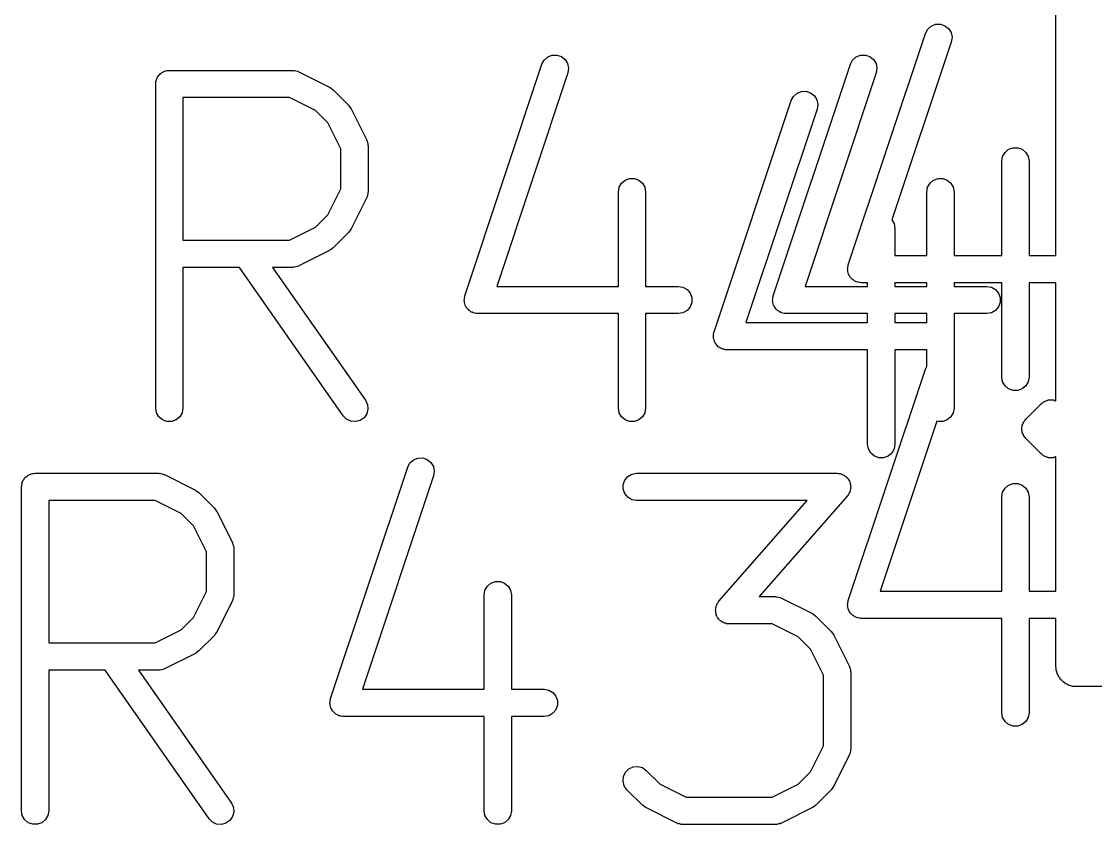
# Model space of a CAD drawing. Extents: x -2.2 to 75.9, y -81.1 to 9.2.
# Drawn here: x 51.102 to 55.102, y -65.858 to -62.868 of the extents above; entities that cross this region are included whole.
import ezdxf

# ---------------------------------------------------------------- set-up
doc = ezdxf.new("R2010")
doc.units = 0
doc.header["$MEASUREMENT"] = 0
doc.layers.add('BLACK', color=7, linetype='CONTINUOUS')

msp = doc.modelspace()

# ---------------------------------------------------------------- linework, layer by layer
at = {"layer": 'Black'}
for p, q in [((54.955, -63.7396), (54.955, -62.8418)), ((54.4773, -62.897), (54.4905, -62.8853)), ((54.4905, -62.8853), (54.5069, -62.8788)), ((54.5069, -62.8788), (54.5245, -62.8783)), ((54.5245, -62.8783), (54.5413, -62.8839)), ((54.5413, -62.8839), (54.5551, -62.8949)), ((54.5551, -62.8949), (54.5643, -62.9099)), ((54.1816, -63.7743), (54.4689, -62.9125)), ((54.4689, -62.9125), (54.4773, -62.897)), ((54.5643, -62.9099), (54.5679, -62.9272)), ((54.5679, -62.9272), (54.5653, -62.9447)), ((54.5653, -62.9447), (54.3443, -63.6074)), ((53.0404, -63.0275), (53.0488, -63.012)), ((53.0488, -63.012), (53.062, -63.0003)), ((53.062, -63.0003), (53.0784, -62.9938)), ((53.0784, -62.9938), (53.096, -62.9933)), ((53.096, -62.9933), (53.1128, -62.9989)), ((53.1128, -62.9989), (53.1266, -63.0099)), ((53.1266, -63.0099), (53.1358, -63.0249)), ((54.1894, -63.0275), (54.1978, -63.012)), ((54.1978, -63.012), (54.211, -63.0003)), ((54.211, -63.0003), (54.2274, -62.9938)), ((54.2274, -62.9938), (54.2451, -62.9933)), ((54.2451, -62.9933), (54.2618, -62.9989)), ((54.2618, -62.9989), (54.2756, -63.0099)), ((54.2756, -63.0099), (54.2849, -63.0249)), ((51.6269, -63.0571), (51.631, -63.0555)), ((51.631, -63.0555), (51.6349, -63.0533)), ((51.6349, -63.0533), (51.6393, -63.0525)), ((51.6393, -63.0525), (51.6434, -63.051)), ((51.6434, -63.051), (51.6479, -63.051)), ((51.6479, -63.051), (51.6523, -63.0502)), ((51.6523, -63.0502), (52.1119, -63.0502)), ((52.1119, -63.0502), (52.1148, -63.0508)), ((52.1148, -63.0508), (52.1177, -63.0506)), ((52.1177, -63.0506), (52.1234, -63.0523)), ((52.1234, -63.0523), (52.1293, -63.0533)), ((52.1293, -63.0533), (52.1318, -63.0548)), ((52.1318, -63.0548), (52.1346, -63.0556)), ((52.1346, -63.0556), (52.2495, -63.1131)), ((52.7531, -63.8893), (53.0404, -63.0275)), ((53.1358, -63.0249), (53.1394, -63.0422)), ((53.1394, -63.0422), (53.1368, -63.0597)), ((53.9022, -63.8893), (54.1894, -63.0275)), ((54.2849, -63.0249), (54.2884, -63.0422)), ((54.2884, -63.0422), (54.2858, -63.0597)), ((51.6022, -63.0922), (51.6038, -63.0881)), ((51.6022, -63.0967), (51.6022, -63.0922)), ((51.6038, -63.0881), (51.6045, -63.0837)), ((51.6045, -63.0837), (51.6067, -63.0798)), ((51.6067, -63.0798), (51.6083, -63.0756)), ((51.6083, -63.0756), (51.6111, -63.0722)), ((51.6111, -63.0722), (51.6133, -63.0684)), ((51.6133, -63.0684), (51.6168, -63.0655)), ((51.6168, -63.0655), (51.6196, -63.0621)), ((51.6196, -63.0621), (51.6235, -63.0599)), ((51.6235, -63.0599), (51.6269, -63.0571)), ((53.1368, -63.0597), (52.8718, -63.8546)), ((54.2858, -63.0597), (54.0208, -63.8546)), ((51.6015, -63.101), (51.6022, -63.0967)), ((51.6015, -64.3075), (51.6015, -63.101)), ((52.2495, -63.1131), (52.256, -63.1179)), ((52.256, -63.1179), (52.2627, -63.1226)), ((52.2627, -63.1226), (52.3202, -63.18)), ((53.9773, -63.147), (53.9905, -63.1353)), ((53.9905, -63.1353), (54.0069, -63.1288)), ((54.0069, -63.1288), (54.0245, -63.1283)), ((54.0245, -63.1283), (54.0413, -63.1339)), ((54.0413, -63.1339), (54.0551, -63.1449)), ((51.7031, -63.1518), (51.7031, -63.6822)), ((52.0999, -63.1518), (51.7031, -63.1518)), ((52.1967, -63.2003), (52.0999, -63.1518)), ((53.6816, -64.0243), (53.9689, -63.1625)), ((53.9689, -63.1625), (53.9773, -63.147)), ((54.0551, -63.1449), (54.0643, -63.1599)), ((54.0643, -63.1599), (54.0679, -63.1772)), ((52.2425, -63.246), (52.1967, -63.2003)), ((52.3202, -63.18), (52.3248, -63.1867)), ((52.3248, -63.1867), (52.3297, -63.1932)), ((52.3297, -63.1932), (52.3871, -63.3081)), ((54.0653, -63.1947), (53.8003, -63.9896)), ((54.0679, -63.1772), (54.0653, -63.1947)), ((52.2909, -63.3428), (52.2425, -63.246)), ((52.3871, -63.3081), (52.388, -63.3109)), ((52.388, -63.3109), (52.3894, -63.3135)), ((52.3894, -63.3135), (52.3905, -63.3193)), ((52.3905, -63.3193), (52.3922, -63.325)), ((52.3922, -63.325), (52.392, -63.328)), ((52.392, -63.328), (52.3925, -63.3309)), ((52.3925, -63.3309), (52.3925, -63.5032)), ((52.2909, -63.4912), (52.2909, -63.3428)), ((54.7535, -63.3882), (54.7566, -63.3708)), ((54.7566, -63.3708), (54.7654, -63.3556)), ((54.7654, -63.3556), (54.7789, -63.3442)), ((54.7789, -63.3442), (54.7955, -63.3382)), ((54.7955, -63.3382), (54.8132, -63.3382)), ((54.8132, -63.3382), (54.8297, -63.3442)), ((54.8297, -63.3442), (54.8432, -63.3556)), ((54.8432, -63.3556), (54.8521, -63.3708)), ((54.8521, -63.3708), (54.8551, -63.3882)), ((54.7535, -63.7396), (54.7535, -63.3882)), ((54.8551, -63.3882), (54.8551, -63.7396)), ((53.3504, -63.4592), (53.367, -63.4532)), ((53.367, -63.4532), (53.3847, -63.4532)), ((53.3847, -63.4532), (53.4012, -63.4592)), ((54.4995, -63.4592), (54.5161, -63.4532)), ((54.5161, -63.4532), (54.5337, -63.4532)), ((54.5337, -63.4532), (54.5503, -63.4592)), ((52.2425, -63.588), (52.2909, -63.4912)), ((53.325, -63.5032), (53.3281, -63.4858)), ((53.3281, -63.4858), (53.3369, -63.4706)), ((53.3369, -63.4706), (53.3504, -63.4592)), ((53.4012, -63.4592), (53.4147, -63.4706)), ((53.4147, -63.4706), (53.4236, -63.4858)), ((53.4236, -63.4858), (53.4266, -63.5032)), ((54.4741, -63.5032), (54.4771, -63.4858)), ((54.4771, -63.4858), (54.486, -63.4706)), ((54.486, -63.4706), (54.4995, -63.4592)), ((54.5503, -63.4592), (54.5638, -63.4706)), ((54.5638, -63.4706), (54.5726, -63.4858)), ((54.5726, -63.4858), (54.5757, -63.5032)), ((52.3871, -63.5259), (52.3297, -63.6408)), ((52.388, -63.5231), (52.3871, -63.5259)), ((52.3894, -63.5206), (52.388, -63.5231)), ((52.3905, -63.5147), (52.3894, -63.5206)), ((52.3922, -63.509), (52.3905, -63.5147)), ((52.3925, -63.5032), (52.392, -63.5061)), ((52.392, -63.5061), (52.3922, -63.509)), ((53.325, -63.8546), (53.325, -63.5032)), ((53.4266, -63.5032), (53.4266, -63.8546)), ((54.4741, -63.7396), (54.4741, -63.5032)), ((54.5757, -63.5032), (54.5757, -63.7396)), ((52.1967, -63.6338), (52.2425, -63.588)), ((54.3443, -63.6074), (54.3521, -63.6208)), ((52.0999, -63.6822), (52.1967, -63.6338)), ((52.3202, -63.654), (52.2627, -63.7115)), ((52.3248, -63.6474), (52.3202, -63.654)), ((52.3297, -63.6408), (52.3248, -63.6474)), ((54.3521, -63.6208), (54.3551, -63.6382)), ((54.3551, -63.6382), (54.3551, -63.7396)), ((51.7031, -63.6822), (52.0999, -63.6822)), ((52.2495, -63.721), (52.1346, -63.7785)), ((52.2561, -63.7161), (52.2495, -63.721)), ((52.2627, -63.7115), (52.2561, -63.7161)), ((54.1811, -63.778), (54.1816, -63.7743)), ((54.3551, -63.7396), (54.4741, -63.7396)), ((54.5757, -63.7396), (54.7535, -63.7396)), ((54.8551, -63.7396), (54.955, -63.7396)), ((51.9131, -63.7838), (51.7031, -63.7838)), ((51.7031, -63.7838), (51.7031, -64.3075)), ((52.3001, -64.3367), (51.9131, -63.7838)), ((52.1119, -63.7838), (52.0371, -63.7838)), ((52.0371, -63.7838), (52.3833, -64.2784)), ((52.1148, -63.7833), (52.1119, -63.7838)), ((52.1177, -63.7835), (52.1148, -63.7833)), ((52.1234, -63.7818), (52.1177, -63.7835)), ((52.1293, -63.7808), (52.1234, -63.7818)), ((52.1318, -63.7793), (52.1293, -63.7808)), ((52.1346, -63.7785), (52.1318, -63.7793)), ((54.179, -63.7918), (54.1798, -63.7867)), ((54.1798, -63.7954), (54.179, -63.7918)), ((54.1798, -63.7816), (54.1811, -63.778)), ((54.1798, -63.7867), (54.1798, -63.7816)), ((54.1798, -63.7992), (54.1798, -63.7954)), ((54.1815, -63.804), (54.1798, -63.7992)), ((54.1826, -63.8091), (54.1815, -63.804)), ((54.1845, -63.8123), (54.1826, -63.8091)), ((54.1858, -63.8158), (54.1845, -63.8123)), ((54.1891, -63.8197), (54.1858, -63.8158)), ((52.8718, -63.8546), (53.325, -63.8546)), ((53.4266, -63.8546), (53.5482, -63.8546)), ((53.5482, -63.8546), (53.5656, -63.8576)), ((54.0208, -63.8546), (54.2535, -63.8546)), ((54.1918, -63.8241), (54.1891, -63.8197)), ((54.1947, -63.8264), (54.1918, -63.8241)), ((54.1972, -63.8293), (54.1947, -63.8264)), ((54.2016, -63.8319), (54.1972, -63.8293)), ((54.2056, -63.8351), (54.2016, -63.8319)), ((54.2092, -63.8362), (54.2056, -63.8351)), ((54.2124, -63.8381), (54.2092, -63.8362)), ((54.2175, -63.839), (54.2124, -63.8381)), ((54.2224, -63.8406), (54.2175, -63.839)), ((54.2261, -63.8405), (54.2224, -63.8406)), ((54.2298, -63.8412), (54.2261, -63.8405)), ((54.2535, -63.8412), (54.2298, -63.8412)), ((54.2535, -63.8546), (54.2535, -63.8412)), ((54.3551, -63.8412), (54.3551, -63.8546)), ((54.4741, -63.8412), (54.3551, -63.8412)), ((54.3551, -63.8546), (54.4741, -63.8546)), ((54.4741, -63.8546), (54.4741, -63.8412)), ((54.7535, -63.8412), (54.5757, -63.8412)), ((54.5757, -63.8412), (54.5757, -63.8546)), ((54.5757, -63.8546), (54.6972, -63.8546)), ((54.6972, -63.8546), (54.7146, -63.8576)), ((54.7535, -64.1925), (54.7535, -63.8412)), ((54.8551, -63.8412), (54.8551, -64.1925)), ((54.955, -63.8412), (54.8551, -63.8412)), ((54.955, -64.2809), (54.955, -63.8412)), ((52.7513, -63.8966), (52.7526, -63.893)), ((52.7526, -63.893), (52.7531, -63.8893)), ((53.5656, -63.8576), (53.5808, -63.8665)), ((53.5808, -63.8665), (53.5922, -63.88)), ((53.5922, -63.88), (53.5982, -63.8966)), ((53.9003, -63.8966), (53.9016, -63.893)), ((53.9016, -63.893), (53.9022, -63.8893)), ((54.7146, -63.8576), (54.7299, -63.8665)), ((54.7299, -63.8665), (54.7412, -63.88)), ((54.7412, -63.88), (54.7473, -63.8966)), ((52.7505, -63.9068), (52.7513, -63.9017)), ((52.7513, -63.9104), (52.7505, -63.9068)), ((52.7513, -63.9017), (52.7513, -63.8966)), ((52.7513, -63.9142), (52.7513, -63.9104)), ((52.753, -63.919), (52.7513, -63.9142)), ((52.7541, -63.9241), (52.753, -63.919)), ((52.756, -63.9273), (52.7541, -63.9241)), ((52.7573, -63.9308), (52.756, -63.9273)), ((52.7606, -63.9347), (52.7573, -63.9308)), ((52.7633, -63.9391), (52.7606, -63.9347)), ((53.5922, -63.9308), (53.5808, -63.9443)), ((53.5982, -63.9142), (53.5922, -63.9308)), ((53.5982, -63.8966), (53.5982, -63.9142)), ((53.8996, -63.9068), (53.9003, -63.9017)), ((53.9003, -63.9104), (53.8996, -63.9068)), ((53.9003, -63.9017), (53.9003, -63.8966)), ((53.9003, -63.9142), (53.9003, -63.9104)), ((53.9021, -63.919), (53.9003, -63.9142)), ((53.9031, -63.9241), (53.9021, -63.919)), ((53.9051, -63.9273), (53.9031, -63.9241)), ((53.9064, -63.9308), (53.9051, -63.9273)), ((53.9097, -63.9347), (53.9064, -63.9308)), ((53.9123, -63.9391), (53.9097, -63.9347)), ((54.7412, -63.9308), (54.7299, -63.9443)), ((54.7473, -63.9142), (54.7412, -63.9308)), ((54.7473, -63.8966), (54.7473, -63.9142)), ((52.7662, -63.9414), (52.7633, -63.9391)), ((52.7687, -63.9443), (52.7662, -63.9414)), ((52.7731, -63.9469), (52.7687, -63.9443)), ((52.7771, -63.9501), (52.7731, -63.9469)), ((52.7807, -63.9512), (52.7771, -63.9501)), ((52.7839, -63.9531), (52.7807, -63.9512)), ((52.789, -63.954), (52.7839, -63.9531)), ((52.7939, -63.9556), (52.789, -63.954)), ((52.7976, -63.9555), (52.7939, -63.9556)), ((52.8013, -63.9562), (52.7976, -63.9555)), ((53.325, -63.9562), (52.8013, -63.9562)), ((53.325, -64.3075), (53.325, -63.9562)), ((53.5482, -63.9562), (53.4266, -63.9562)), ((53.4266, -63.9562), (53.4266, -64.3075)), ((53.5656, -63.9531), (53.5482, -63.9562)), ((53.5808, -63.9443), (53.5656, -63.9531)), ((53.9153, -63.9414), (53.9123, -63.9391)), ((53.9177, -63.9443), (53.9153, -63.9414)), ((53.9222, -63.9469), (53.9177, -63.9443)), ((53.9262, -63.9501), (53.9222, -63.9469)), ((53.9297, -63.9512), (53.9262, -63.9501)), ((53.933, -63.9531), (53.9297, -63.9512)), ((53.938, -63.954), (53.933, -63.9531)), ((53.9429, -63.9556), (53.938, -63.954)), ((53.9467, -63.9555), (53.9429, -63.9556)), ((53.9504, -63.9562), (53.9467, -63.9555)), ((54.2535, -63.9562), (53.9504, -63.9562)), ((54.2535, -63.9896), (54.2535, -63.9562)), ((54.3551, -63.9562), (54.3551, -63.9896)), ((54.4741, -63.9562), (54.3551, -63.9562)), ((54.4741, -63.9896), (54.4741, -63.9562)), ((54.6972, -63.9562), (54.5757, -63.9562)), ((54.5757, -63.9562), (54.5757, -64.3075)), ((54.7146, -63.9531), (54.6972, -63.9562)), ((54.7299, -63.9443), (54.7146, -63.9531)), ((53.8003, -63.9896), (54.2535, -63.9896)), ((54.3551, -63.9896), (54.4741, -63.9896)), ((53.679, -64.0418), (53.6798, -64.0367)), ((53.6798, -64.0454), (53.679, -64.0418)), ((53.6798, -64.0316), (53.6811, -64.028)), ((53.6798, -64.0367), (53.6798, -64.0316)), ((53.6798, -64.0492), (53.6798, -64.0454)), ((53.6815, -64.054), (53.6798, -64.0492)), ((53.6811, -64.028), (53.6816, -64.0243)), ((53.6826, -64.0591), (53.6815, -64.054)), ((53.6845, -64.0623), (53.6826, -64.0591)), ((53.6858, -64.0658), (53.6845, -64.0623)), ((53.6891, -64.0697), (53.6858, -64.0658)), ((53.6918, -64.0741), (53.6891, -64.0697)), ((53.6947, -64.0764), (53.6918, -64.0741)), ((53.6972, -64.0793), (53.6947, -64.0764)), ((53.7016, -64.0819), (53.6972, -64.0793)), ((53.7056, -64.0851), (53.7016, -64.0819)), ((53.7092, -64.0862), (53.7056, -64.0851)), ((53.7124, -64.0881), (53.7092, -64.0862)), ((53.7175, -64.089), (53.7124, -64.0881)), ((53.7224, -64.0906), (53.7175, -64.089)), ((53.7261, -64.0905), (53.7224, -64.0906)), ((53.7298, -64.0912), (53.7261, -64.0905)), ((54.2535, -64.0912), (53.7298, -64.0912)), ((54.2535, -64.4425), (54.2535, -64.0912)), ((54.4741, -64.0912), (54.3551, -64.0912)), ((54.3551, -64.0912), (54.3551, -64.4425)), ((54.4741, -64.1529), (54.4741, -64.0912)), ((54.1816, -65.0243), (54.4689, -64.1625)), ((54.4689, -64.1625), (54.4741, -64.1529)), ((54.7566, -64.2099), (54.7535, -64.1925)), ((54.7654, -64.2252), (54.7566, -64.2099)), ((54.8521, -64.2099), (54.8432, -64.2252)), ((54.8551, -64.1925), (54.8521, -64.2099)), ((54.7789, -64.2365), (54.7654, -64.2252)), ((54.7955, -64.2426), (54.7789, -64.2365)), ((54.8132, -64.2426), (54.7955, -64.2426)), ((54.8297, -64.2365), (54.8132, -64.2426)), ((54.8432, -64.2252), (54.8297, -64.2365)), ((52.3833, -64.2784), (52.3908, -64.2944)), ((52.3908, -64.2944), (52.3923, -64.312)), ((54.8429, -64.3492), (54.9004, -64.2917)), ((54.9004, -64.2917), (54.904, -64.2892)), ((54.904, -64.2892), (54.9072, -64.286)), ((54.9072, -64.286), (54.9092, -64.2851)), ((54.9092, -64.2851), (54.9109, -64.2836)), ((54.9109, -64.2836), (54.913, -64.2829)), ((54.913, -64.2829), (54.9148, -64.2816)), ((54.9148, -64.2816), (54.9191, -64.2805)), ((54.9191, -64.2805), (54.9232, -64.2786)), ((54.9232, -64.2786), (54.9254, -64.2784)), ((54.9254, -64.2784), (54.9275, -64.2776)), ((54.9275, -64.2776), (54.9297, -64.2776)), ((54.9297, -64.2776), (54.9319, -64.277)), ((54.9319, -64.277), (54.9363, -64.2774)), ((54.9363, -64.2774), (54.9407, -64.277)), ((54.9407, -64.277), (54.9429, -64.2776)), ((54.9429, -64.2776), (54.9451, -64.2776)), ((54.9451, -64.2776), (54.9472, -64.2784)), ((54.9472, -64.2784), (54.9495, -64.2786)), ((54.9495, -64.2786), (54.9535, -64.2805)), ((54.9535, -64.2805), (54.955, -64.2809)), ((51.6045, -64.3249), (51.6015, -64.3075)), ((51.6133, -64.3402), (51.6045, -64.3249)), ((51.7, -64.3249), (51.6912, -64.3402)), ((51.7031, -64.3075), (51.7, -64.3249)), ((52.3877, -64.329), (52.3776, -64.3435)), ((52.3923, -64.312), (52.3877, -64.329)), ((53.3281, -64.3249), (53.325, -64.3075)), ((53.3369, -64.3402), (53.3281, -64.3249)), ((53.4236, -64.3249), (53.4147, -64.3402)), ((53.4266, -64.3075), (53.4236, -64.3249)), ((54.5726, -64.3249), (54.5638, -64.3402)), ((54.5757, -64.3075), (54.5726, -64.3249)), ((51.6269, -64.3515), (51.6133, -64.3402)), ((51.6434, -64.3576), (51.6269, -64.3515)), ((51.6611, -64.3576), (51.6434, -64.3576)), ((51.6777, -64.3515), (51.6611, -64.3576)), ((51.6912, -64.3402), (51.6777, -64.3515)), ((52.3125, -64.3492), (52.3001, -64.3367)), ((52.3285, -64.3566), (52.3125, -64.3492)), ((52.3461, -64.3582), (52.3285, -64.3566)), ((52.3632, -64.3536), (52.3461, -64.3582)), ((52.3776, -64.3435), (52.3632, -64.3536)), ((53.3504, -64.3515), (53.3369, -64.3402)), ((53.367, -64.3576), (53.3504, -64.3515)), ((53.3847, -64.3576), (53.367, -64.3576)), ((53.4012, -64.3515), (53.3847, -64.3576)), ((53.4147, -64.3402), (53.4012, -64.3515)), ((54.5115, -64.3559), (54.3003, -64.9896)), ((54.5161, -64.3576), (54.5115, -64.3559)), ((54.5337, -64.3576), (54.5161, -64.3576)), ((54.5503, -64.3515), (54.5337, -64.3576)), ((54.5638, -64.3402), (54.5503, -64.3515)), ((54.8294, -64.3764), (54.8298, -64.3719)), ((54.8298, -64.3719), (54.8317, -64.3679)), ((54.8317, -64.3679), (54.8328, -64.3636)), ((54.8328, -64.3636), (54.8354, -64.36)), ((54.8354, -64.36), (54.8372, -64.356)), ((54.8372, -64.356), (54.8404, -64.3528)), ((54.8404, -64.3528), (54.8429, -64.3492)), ((54.8283, -64.3807), (54.8294, -64.3764)), ((54.8286, -64.3851), (54.8283, -64.3807)), ((54.8283, -64.3895), (54.8286, -64.3851)), ((54.8294, -64.3938), (54.8283, -64.3895)), ((54.8298, -64.3982), (54.8294, -64.3938)), ((54.8317, -64.4023), (54.8298, -64.3982)), ((54.8328, -64.4066), (54.8317, -64.4023)), ((54.8354, -64.4102), (54.8328, -64.4066)), ((54.8372, -64.4142), (54.8354, -64.4102)), ((54.8404, -64.4174), (54.8372, -64.4142)), ((54.2566, -64.4599), (54.2535, -64.4425)), ((54.3551, -64.4425), (54.3521, -64.4599)), ((54.8429, -64.421), (54.8404, -64.4174)), ((54.9004, -64.4785), (54.8429, -64.421)), ((52.562, -64.5003), (52.5784, -64.4938)), ((52.5784, -64.4938), (52.596, -64.4933)), ((52.596, -64.4933), (52.6128, -64.4989)), ((54.2654, -64.4752), (54.2566, -64.4599)), ((54.2789, -64.4865), (54.2654, -64.4752)), ((54.2955, -64.4926), (54.2789, -64.4865)), ((54.3132, -64.4926), (54.2955, -64.4926)), ((54.3297, -64.4865), (54.3132, -64.4926)), ((54.3432, -64.4752), (54.3297, -64.4865)), ((54.3521, -64.4599), (54.3432, -64.4752)), ((54.904, -64.481), (54.9004, -64.4785)), ((54.9072, -64.4842), (54.904, -64.481)), ((54.9092, -64.4851), (54.9072, -64.4842)), ((54.9109, -64.4865), (54.9092, -64.4851)), ((54.913, -64.4873), (54.9109, -64.4865)), ((54.9148, -64.4886), (54.913, -64.4873)), ((54.9191, -64.4897), (54.9148, -64.4886)), ((54.9232, -64.4916), (54.9191, -64.4897)), ((54.9254, -64.4918), (54.9232, -64.4916)), ((54.9275, -64.4926), (54.9254, -64.4918)), ((54.9297, -64.4926), (54.9275, -64.4926)), ((54.9319, -64.4932), (54.9297, -64.4926)), ((54.9363, -64.4928), (54.9319, -64.4932)), ((54.9407, -64.4932), (54.9363, -64.4928)), ((54.9429, -64.4926), (54.9407, -64.4932)), ((54.9451, -64.4926), (54.9429, -64.4926)), ((54.9472, -64.4918), (54.9451, -64.4926)), ((54.9495, -64.4916), (54.9472, -64.4918)), ((54.9535, -64.4897), (54.9495, -64.4916)), ((54.955, -64.4893), (54.9535, -64.4897)), ((54.955, -64.9896), (54.955, -64.4893)), ((52.2531, -65.3893), (52.5404, -64.5275)), ((52.5404, -64.5275), (52.5488, -64.512)), ((52.5488, -64.512), (52.562, -64.5003)), ((52.6128, -64.4989), (52.6266, -64.5099)), ((52.6266, -64.5099), (52.6358, -64.5249)), ((52.6358, -64.5249), (52.6394, -64.5422)), ((51.1067, -64.5798), (51.1083, -64.5756)), ((51.1083, -64.5756), (51.1111, -64.5722)), ((51.1111, -64.5722), (51.1133, -64.5684)), ((51.1133, -64.5684), (51.1168, -64.5655)), ((51.1168, -64.5655), (51.1196, -64.5621)), ((51.1196, -64.5621), (51.1235, -64.5599)), ((51.1235, -64.5599), (51.1269, -64.5571)), ((51.1269, -64.5571), (51.131, -64.5555)), ((51.131, -64.5555), (51.1349, -64.5533)), ((51.1349, -64.5533), (51.1393, -64.5525)), ((51.1393, -64.5525), (51.1434, -64.551)), ((51.1434, -64.551), (51.1479, -64.551)), ((51.1479, -64.551), (51.1523, -64.5502)), ((51.1523, -64.5502), (51.6119, -64.5502)), ((51.6119, -64.5502), (51.6148, -64.5508)), ((51.6148, -64.5508), (51.6177, -64.5506)), ((51.6177, -64.5506), (51.6234, -64.5523)), ((51.6234, -64.5523), (51.6293, -64.5533)), ((51.6293, -64.5533), (51.6318, -64.5548)), ((51.6318, -64.5548), (51.6346, -64.5556)), ((51.6346, -64.5556), (51.7495, -64.6131)), ((52.6368, -64.5597), (52.3718, -65.3546)), ((52.6394, -64.5422), (52.6368, -64.5597)), ((53.3429, -64.5922), (53.3489, -64.5756)), ((53.3489, -64.5756), (53.3603, -64.5621)), ((53.3603, -64.5621), (53.3755, -64.5533)), ((53.3755, -64.5533), (53.3929, -64.5502)), ((53.3929, -64.5502), (54.1398, -64.5502)), ((54.1398, -64.5502), (54.1447, -64.5511)), ((54.1447, -64.5511), (54.1496, -64.5512)), ((54.1496, -64.5512), (54.1533, -64.5526)), ((54.1533, -64.5526), (54.1572, -64.5533)), ((54.1572, -64.5533), (54.1615, -64.5558)), ((54.1615, -64.5558), (54.1661, -64.5576)), ((54.1661, -64.5576), (54.169, -64.5602)), ((54.169, -64.5602), (54.1724, -64.5621)), ((54.1724, -64.5621), (54.1756, -64.5659)), ((54.1756, -64.5659), (54.1794, -64.5692)), ((54.1794, -64.5692), (54.1813, -64.5726)), ((54.1813, -64.5726), (54.1838, -64.5756)), ((54.1838, -64.5756), (54.1855, -64.5803)), ((51.1015, -64.601), (51.1022, -64.5967)), ((51.1015, -65.8075), (51.1015, -64.601)), ((51.1022, -64.5922), (51.1038, -64.5881)), ((51.1022, -64.5967), (51.1022, -64.5922)), ((51.1038, -64.5881), (51.1045, -64.5837)), ((51.1045, -64.5837), (51.1067, -64.5798)), ((51.7495, -64.6131), (51.756, -64.6179)), ((53.3429, -64.6099), (53.3429, -64.5922)), ((53.3489, -64.6264), (53.3429, -64.6099)), ((54.1855, -64.5803), (54.1879, -64.5847)), ((54.1881, -64.6145), (54.1872, -64.6194)), ((54.1879, -64.5847), (54.1885, -64.5885)), ((54.1898, -64.6099), (54.1881, -64.6145)), ((54.1885, -64.5885), (54.1898, -64.5922)), ((54.1898, -64.5922), (54.1898, -64.5972)), ((54.1898, -64.5972), (54.1906, -64.6021)), ((54.1906, -64.6021), (54.1898, -64.6059)), ((54.1898, -64.6059), (54.1898, -64.6099)), ((54.7566, -64.6208), (54.7654, -64.6056)), ((54.7654, -64.6056), (54.7789, -64.5942)), ((54.7789, -64.5942), (54.7955, -64.5882)), ((54.7955, -64.5882), (54.8132, -64.5882)), ((54.8132, -64.5882), (54.8297, -64.5942)), ((54.8297, -64.5942), (54.8432, -64.6056)), ((54.8432, -64.6056), (54.8521, -64.6208)), ((51.2031, -64.6518), (51.2031, -65.1822)), ((51.5999, -64.6518), (51.2031, -64.6518)), ((51.6967, -64.7003), (51.5999, -64.6518)), ((51.756, -64.6179), (51.7627, -64.6226)), ((51.7627, -64.6226), (51.8202, -64.68)), ((53.3603, -64.64), (53.3489, -64.6264)), ((53.3755, -64.6488), (53.3603, -64.64)), ((53.3929, -64.6518), (53.3755, -64.6488)), ((54.0278, -64.6518), (53.3929, -64.6518)), ((53.6994, -65.0272), (54.0278, -64.6518)), ((54.178, -64.6345), (53.8496, -65.0099)), ((54.1806, -64.6303), (54.178, -64.6345)), ((54.1838, -64.6264), (54.1806, -64.6303)), ((54.1851, -64.6228), (54.1838, -64.6264)), ((54.1872, -64.6194), (54.1851, -64.6228)), ((54.7535, -64.6382), (54.7566, -64.6208)), ((54.7535, -64.9896), (54.7535, -64.6382)), ((54.8521, -64.6208), (54.8551, -64.6382)), ((54.8551, -64.6382), (54.8551, -64.9896)), ((51.8202, -64.68), (51.8248, -64.6867)), ((51.8248, -64.6867), (51.8297, -64.6932)), ((51.8297, -64.6932), (51.8871, -64.8081)), ((51.7425, -64.746), (51.6967, -64.7003)), ((51.7909, -64.8428), (51.7425, -64.746)), ((51.8871, -64.8081), (51.888, -64.8109)), ((51.888, -64.8109), (51.8894, -64.8135)), ((51.8894, -64.8135), (51.8905, -64.8193)), ((51.7909, -64.9912), (51.7909, -64.8428)), ((51.8905, -64.8193), (51.8922, -64.825)), ((51.8922, -64.825), (51.892, -64.828)), ((51.892, -64.828), (51.8925, -64.8309)), ((51.8925, -64.8309), (51.8925, -65.0032)), ((52.8281, -64.9858), (52.8369, -64.9706)), ((52.8369, -64.9706), (52.8504, -64.9592)), ((52.8504, -64.9592), (52.867, -64.9532)), ((52.867, -64.9532), (52.8847, -64.9532)), ((52.8847, -64.9532), (52.9012, -64.9592)), ((52.9012, -64.9592), (52.9147, -64.9706)), ((52.9147, -64.9706), (52.9236, -64.9858)), ((51.7425, -65.088), (51.7909, -64.9912)), ((51.8905, -65.0147), (51.8894, -65.0206)), ((51.8922, -65.009), (51.8905, -65.0147)), ((51.8925, -65.0032), (51.892, -65.0061)), ((51.892, -65.0061), (51.8922, -65.009)), ((52.825, -65.0032), (52.8281, -64.9858)), ((52.825, -65.3546), (52.825, -65.0032)), ((52.9236, -64.9858), (52.9266, -65.0032)), ((52.9266, -65.0032), (52.9266, -65.3546)), ((53.8496, -65.0099), (53.91, -65.0099)), ((53.91, -65.0099), (53.9129, -65.0104)), ((53.9129, -65.0104), (53.9158, -65.0102)), ((53.9158, -65.0102), (53.9215, -65.0119)), ((53.9215, -65.0119), (53.9274, -65.0129)), ((53.9274, -65.0129), (53.9299, -65.0144)), ((53.9299, -65.0144), (53.9327, -65.0152)), ((53.9327, -65.0152), (54.0476, -65.0727)), ((54.3003, -64.9896), (54.7535, -64.9896)), ((54.8551, -64.9896), (54.955, -64.9896)), ((51.8871, -65.0259), (51.8297, -65.1408)), ((51.888, -65.0231), (51.8871, -65.0259)), ((51.8894, -65.0206), (51.888, -65.0231)), ((53.6868, -65.0596), (53.6876, -65.0558)), ((53.6876, -65.0518), (53.6893, -65.0472)), ((53.6876, -65.0558), (53.6876, -65.0518)), ((53.6893, -65.0472), (53.6903, -65.0423)), ((53.6903, -65.0423), (53.6923, -65.039)), ((53.6923, -65.039), (53.6936, -65.0353)), ((53.6936, -65.0353), (53.6968, -65.0315)), ((53.6968, -65.0315), (53.6994, -65.0272)), ((54.179, -65.0418), (54.1798, -65.0367)), ((54.1798, -65.0454), (54.179, -65.0418)), ((54.1798, -65.0316), (54.1811, -65.028)), ((54.1798, -65.0367), (54.1798, -65.0316)), ((54.1798, -65.0492), (54.1798, -65.0454)), ((54.1815, -65.054), (54.1798, -65.0492)), ((54.1811, -65.028), (54.1816, -65.0243)), ((54.1826, -65.0591), (54.1815, -65.054)), ((51.6967, -65.1338), (51.7425, -65.088)), ((53.6876, -65.0645), (53.6868, -65.0596)), ((53.6876, -65.0695), (53.6876, -65.0645)), ((53.6889, -65.0732), (53.6876, -65.0695)), ((53.6895, -65.077), (53.6889, -65.0732)), ((53.6919, -65.0814), (53.6895, -65.077)), ((53.6936, -65.0861), (53.6919, -65.0814)), ((53.6961, -65.0891), (53.6936, -65.0861)), ((53.698, -65.0925), (53.6961, -65.0891)), ((53.7018, -65.0958), (53.698, -65.0925)), ((53.705, -65.0996), (53.7018, -65.0958)), ((54.0476, -65.0727), (54.0541, -65.0775)), ((54.0541, -65.0775), (54.0608, -65.0822)), ((54.0608, -65.0822), (54.1183, -65.1397)), ((54.1845, -65.0623), (54.1826, -65.0591)), ((54.1858, -65.0658), (54.1845, -65.0623)), ((54.1891, -65.0697), (54.1858, -65.0658)), ((54.1918, -65.0741), (54.1891, -65.0697)), ((54.1947, -65.0764), (54.1918, -65.0741)), ((54.1972, -65.0793), (54.1947, -65.0764)), ((54.2016, -65.0819), (54.1972, -65.0793)), ((54.2056, -65.0851), (54.2016, -65.0819)), ((54.2092, -65.0862), (54.2056, -65.0851)), ((54.2124, -65.0881), (54.2092, -65.0862)), ((54.2175, -65.089), (54.2124, -65.0881)), ((54.2224, -65.0906), (54.2175, -65.089)), ((54.2261, -65.0905), (54.2224, -65.0906)), ((54.2298, -65.0912), (54.2261, -65.0905)), ((54.7535, -65.0912), (54.2298, -65.0912)), ((54.7535, -65.4425), (54.7535, -65.0912)), ((54.955, -65.0912), (54.8551, -65.0912)), ((54.8551, -65.0912), (54.8551, -65.4425)), ((54.955, -65.27), (54.955, -65.0912)), ((51.5999, -65.1822), (51.6967, -65.1338)), ((53.7084, -65.1015), (53.705, -65.0996)), ((53.7113, -65.1041), (53.7084, -65.1015)), ((53.7159, -65.1059), (53.7113, -65.1041)), ((53.7202, -65.1084), (53.7159, -65.1059)), ((53.7241, -65.1091), (53.7202, -65.1084)), ((53.7278, -65.1105), (53.7241, -65.1091)), ((53.7327, -65.1106), (53.7278, -65.1105)), ((53.7376, -65.1115), (53.7327, -65.1106)), ((53.898, -65.1115), (53.7376, -65.1115)), ((53.9948, -65.1599), (53.898, -65.1115)), ((51.8202, -65.154), (51.7627, -65.2115)), ((51.8248, -65.1474), (51.8202, -65.154)), ((51.8297, -65.1408), (51.8248, -65.1474)), ((54.0406, -65.2057), (53.9948, -65.1599)), ((54.1183, -65.1397), (54.1229, -65.1463)), ((54.1229, -65.1463), (54.1278, -65.1529)), ((54.1278, -65.1529), (54.1852, -65.2678)), ((51.2031, -65.1822), (51.5999, -65.1822)), ((51.7561, -65.2161), (51.7495, -65.221)), ((51.7627, -65.2115), (51.7561, -65.2161)), ((54.089, -65.3025), (54.0406, -65.2057)), ((51.7495, -65.221), (51.6346, -65.2785)), ((51.4131, -65.2838), (51.2031, -65.2838)), ((51.2031, -65.2838), (51.2031, -65.8075)), ((51.8001, -65.8367), (51.4131, -65.2838)), ((51.6119, -65.2838), (51.5371, -65.2838)), ((51.5371, -65.2838), (51.8833, -65.7784)), ((51.6148, -65.2833), (51.6119, -65.2838)), ((51.6177, -65.2835), (51.6148, -65.2833)), ((51.6234, -65.2818), (51.6177, -65.2835)), ((51.6293, -65.2808), (51.6234, -65.2818)), ((51.6318, -65.2793), (51.6293, -65.2808)), ((51.6346, -65.2785), (51.6318, -65.2793)), ((54.1852, -65.2678), (54.1861, -65.2706)), ((54.1861, -65.2706), (54.1875, -65.2731)), ((54.1875, -65.2731), (54.1886, -65.279)), ((54.1886, -65.279), (54.1903, -65.2847)), ((54.1903, -65.2847), (54.1901, -65.2876)), ((54.1901, -65.2876), (54.1906, -65.2905)), ((54.1906, -65.2905), (54.1906, -65.5777)), ((54.9561, -65.2765), (54.955, -65.27)), ((54.9561, -65.283), (54.9561, -65.2765)), ((54.9584, -65.2892), (54.9561, -65.283)), ((54.9595, -65.2957), (54.9584, -65.2892)), ((54.9628, -65.3013), (54.9595, -65.2957)), ((54.089, -65.5657), (54.089, -65.3025)), ((54.965, -65.3075), (54.9628, -65.3013)), ((54.9693, -65.3125), (54.965, -65.3075)), ((54.9725, -65.3182), (54.9693, -65.3125)), ((54.9776, -65.3224), (54.9725, -65.3182)), ((54.9818, -65.3275), (54.9776, -65.3224)), ((54.9875, -65.3307), (54.9818, -65.3275)), ((54.9925, -65.335), (54.9875, -65.3307)), ((54.9987, -65.3372), (54.9925, -65.335)), ((52.3718, -65.3546), (52.825, -65.3546)), ((52.9266, -65.3546), (53.0482, -65.3546)), ((53.0482, -65.3546), (53.0656, -65.3576)), ((53.0656, -65.3576), (53.0808, -65.3665)), ((53.0808, -65.3665), (53.0922, -65.38)), ((55.0043, -65.3405), (54.9987, -65.3372)), ((55.0108, -65.3416), (55.0043, -65.3405)), ((55.017, -65.3439), (55.0108, -65.3416)), ((55.0235, -65.3439), (55.017, -65.3439)), ((55.03, -65.345), (55.0235, -65.3439)), ((55.3471, -65.345), (55.03, -65.345)), ((52.2505, -65.4068), (52.2513, -65.4017)), ((52.2513, -65.4104), (52.2505, -65.4068)), ((52.2513, -65.3966), (52.2526, -65.393)), ((52.2513, -65.4017), (52.2513, -65.3966)), ((52.2513, -65.4142), (52.2513, -65.4104)), ((52.253, -65.419), (52.2513, -65.4142)), ((52.2526, -65.393), (52.2531, -65.3893)), ((53.0922, -65.38), (53.0982, -65.3966)), ((53.0982, -65.4142), (53.0922, -65.4308)), ((53.0982, -65.3966), (53.0982, -65.4142)), ((52.2541, -65.4241), (52.253, -65.419)), ((52.256, -65.4273), (52.2541, -65.4241)), ((52.2573, -65.4308), (52.256, -65.4273)), ((52.2606, -65.4347), (52.2573, -65.4308)), ((52.2633, -65.4391), (52.2606, -65.4347)), ((52.2662, -65.4414), (52.2633, -65.4391)), ((52.2687, -65.4443), (52.2662, -65.4414)), ((52.2731, -65.4469), (52.2687, -65.4443)), ((52.2771, -65.4501), (52.2731, -65.4469)), ((52.2807, -65.4512), (52.2771, -65.4501)), ((52.2839, -65.4531), (52.2807, -65.4512)), ((52.289, -65.454), (52.2839, -65.4531)), ((52.2939, -65.4556), (52.289, -65.454)), ((52.2976, -65.4555), (52.2939, -65.4556)), ((52.3013, -65.4562), (52.2976, -65.4555)), ((52.825, -65.4562), (52.3013, -65.4562)), ((52.825, -65.8075), (52.825, -65.4562)), ((53.0482, -65.4562), (52.9266, -65.4562)), ((52.9266, -65.4562), (52.9266, -65.8075)), ((53.0656, -65.4531), (53.0482, -65.4562)), ((53.0808, -65.4443), (53.0656, -65.4531)), ((53.0922, -65.4308), (53.0808, -65.4443)), ((54.7566, -65.4599), (54.7535, -65.4425)), ((54.8551, -65.4425), (54.8521, -65.4599)), ((54.7654, -65.4752), (54.7566, -65.4599)), ((54.7789, -65.4865), (54.7654, -65.4752)), ((54.7955, -65.4926), (54.7789, -65.4865)), ((54.8132, -65.4926), (54.7955, -65.4926)), ((54.8297, -65.4865), (54.8132, -65.4926)), ((54.8432, -65.4752), (54.8297, -65.4865)), ((54.8521, -65.4599), (54.8432, -65.4752)), ((54.0406, -65.6626), (54.089, -65.5657)), ((54.1852, -65.6005), (54.1278, -65.7154)), ((54.1861, -65.5976), (54.1852, -65.6005)), ((54.1875, -65.5951), (54.1861, -65.5976)), ((54.1886, -65.5893), (54.1875, -65.5951)), ((54.1903, -65.5835), (54.1886, -65.5893)), ((54.1906, -65.5777), (54.1901, -65.5806)), ((54.1901, -65.5806), (54.1903, -65.5835)), ((53.3513, -65.6635), (53.3638, -65.651)), ((53.3638, -65.651), (53.3798, -65.6436)), ((53.3798, -65.6436), (53.3973, -65.642)), ((53.3973, -65.642), (53.4144, -65.6466)), ((53.4144, -65.6466), (53.4288, -65.6567)), ((53.3423, -65.6971), (53.3438, -65.6795)), ((53.3438, -65.6795), (53.3513, -65.6635)), ((53.4288, -65.6567), (53.4804, -65.7083)), ((53.9948, -65.7083), (54.0406, -65.6626)), ((53.3469, -65.7141), (53.3423, -65.6971)), ((53.357, -65.7286), (53.3469, -65.7141)), ((53.4144, -65.786), (53.357, -65.7286)), ((53.4804, -65.7083), (53.5773, -65.7567)), ((53.898, -65.7567), (53.9948, -65.7083)), ((54.1183, -65.7286), (54.0608, -65.786)), ((54.1229, -65.7219), (54.1183, -65.7286)), ((54.1278, -65.7154), (54.1229, -65.7219)), ((53.5773, -65.7567), (53.898, -65.7567)), ((51.1045, -65.8249), (51.1015, -65.8075)), ((51.2031, -65.8075), (51.2, -65.8249)), ((51.8833, -65.7784), (51.8908, -65.7944)), ((51.8923, -65.812), (51.8877, -65.829)), ((51.8908, -65.7944), (51.8923, -65.812)), ((52.8281, -65.8249), (52.825, -65.8075)), ((52.9266, -65.8075), (52.9236, -65.8249)), ((53.4211, -65.7907), (53.4144, -65.786)), ((53.4276, -65.7955), (53.4211, -65.7907)), ((53.5425, -65.853), (53.4276, -65.7955)), ((54.0476, -65.7955), (53.9327, -65.853)), ((54.0541, -65.7907), (54.0476, -65.7955)), ((54.0608, -65.786), (54.0541, -65.7907)), ((51.1133, -65.8402), (51.1045, -65.8249)), ((51.1269, -65.8515), (51.1133, -65.8402)), ((51.1434, -65.8576), (51.1269, -65.8515)), ((51.1777, -65.8515), (51.1611, -65.8576)), ((51.1912, -65.8402), (51.1777, -65.8515)), ((51.2, -65.8249), (51.1912, -65.8402)), ((51.8125, -65.8492), (51.8001, -65.8367)), ((51.8285, -65.8566), (51.8125, -65.8492)), ((51.8632, -65.8536), (51.8461, -65.8582)), ((51.8776, -65.8435), (51.8632, -65.8536)), ((51.8877, -65.829), (51.8776, -65.8435)), ((52.8369, -65.8402), (52.8281, -65.8249)), ((52.8504, -65.8515), (52.8369, -65.8402)), ((52.867, -65.8576), (52.8504, -65.8515)), ((52.9012, -65.8515), (52.8847, -65.8576)), ((52.9147, -65.8402), (52.9012, -65.8515)), ((52.9236, -65.8249), (52.9147, -65.8402)), ((53.5454, -65.8538), (53.5425, -65.853)), ((53.5479, -65.8553), (53.5454, -65.8538)), ((53.5537, -65.8563), (53.5479, -65.8553)), ((53.5595, -65.858), (53.5537, -65.8563)), ((53.9215, -65.8563), (53.9158, -65.858)), ((53.9274, -65.8553), (53.9215, -65.8563)), ((53.9299, -65.8538), (53.9274, -65.8553)), ((53.9327, -65.853), (53.9299, -65.8538)), ((51.1611, -65.8576), (51.1434, -65.8576)), ((51.8461, -65.8582), (51.8285, -65.8566)), ((52.8847, -65.8576), (52.867, -65.8576)), ((53.5624, -65.8578), (53.5595, -65.858)), ((53.5653, -65.8583), (53.5624, -65.8578)), ((53.91, -65.8583), (53.5653, -65.8583)), ((53.9129, -65.8578), (53.91, -65.8583)), ((53.9158, -65.858), (53.9129, -65.8578))]:
    msp.add_line(p, q, dxfattribs=at)

doc.saveas('drawing.dxf')
